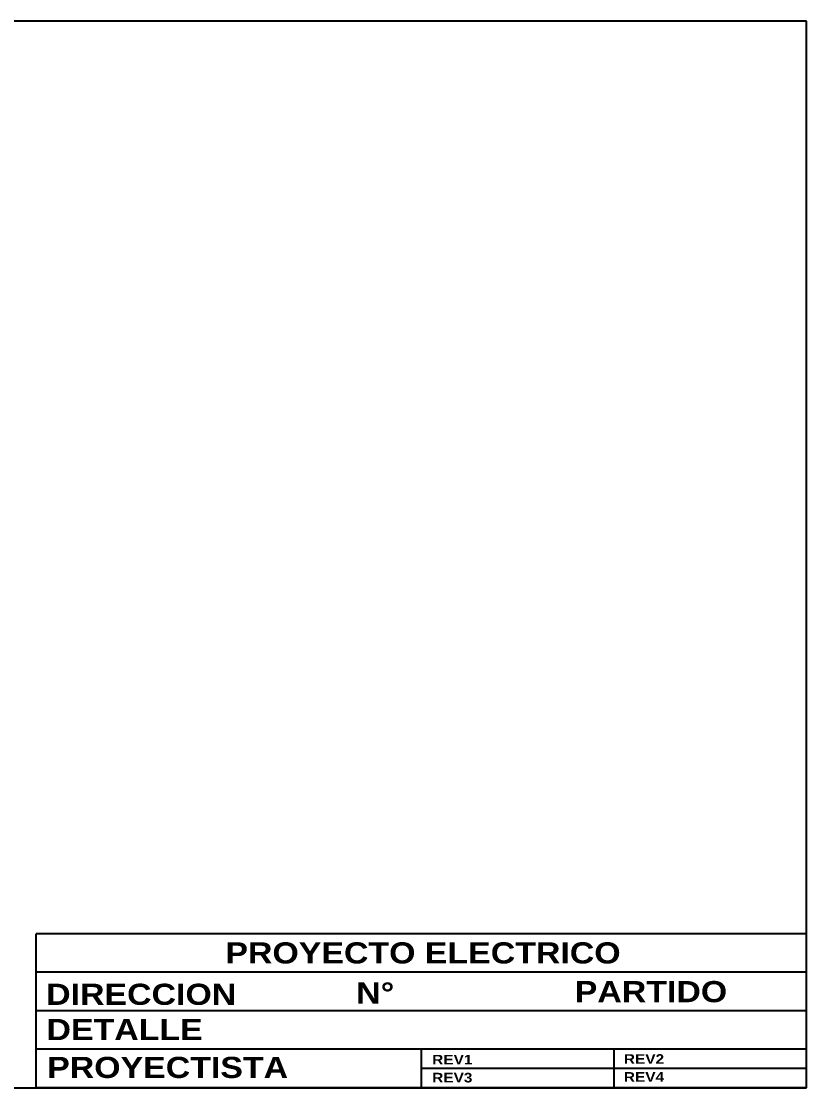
# Model space of a CAD drawing. Header units: millimetres. Extents: x 25 to 410, y 10 to 287.
# Drawn here: x 206.2 to 410, y 10 to 287 of the extents above; entities that cross this region are included whole.
import ezdxf

# ---------------------------------------------------------------- set-up
doc = ezdxf.new("R2010")
doc.units = ezdxf.units.MM
doc.header["$LTSCALE"] = 0.05
doc.styles.get("Standard").update_dxf_attribs({"font": 'arial.ttf'})

msp = doc.modelspace()

# ---------------------------------------------------------------- linework, layer by layer
at = {"color": 1}
for p, q in [((410, 287), (25, 287)), ((410, 10), (410, 287)), ((25, 10), (410, 10))]:
    msp.add_line(p, q, dxfattribs=at)
for p, q in [((210, 10), (210, 50)), ((410, 50), (210, 50)), ((410, 40), (210, 40)), ((410, 30), (210, 30)), ((410, 20), (210, 20)), ((310, 10), (310, 20)), ((360, 10), (360, 20)), ((410, 15), (310, 15)), ((410, 10), (210, 10)), ((410, 10), (360, 10))]:
    msp.add_line(p, q)

# ---------------------------------------------------------------- texts
at = {"insert": (259.11, 47.76), "char_height": 5.5, "attachment_point": 1}
msp.add_mtext('{\\fArial Black|b1|i0|c0|p34;PROYECTO ELECTRICO}', dxfattribs=at)
at = {"attachment_point": 1}
for s, width, heights, insert, char_height in [('{\\fArial Black|b1|i0|c0|p34;DIRECCION}', 60, [0], (212.59, 37.01), 5.5), ('{\\fArial Black|b1|i0|c0|p34;N°}', 5.1877, [5.51], (293.08, 37.35), 5.5), ('{\\fArial Black|b1|i0|c0|p34;PARTIDO}', 2.4209, [0], (349.8, 37.7), 5.5), ('{\\fArial Black|b1|i0|c0|p34;DETALLE}', 3.2855, [0], (212.68, 27.85), 5.5), ('{\\fArial Black|b1|i0|c0|p34;PROYECTISTA}', 1.9021, [0], (212.85, 18.01), 5.5), ('{\\fArial Black|b1|i0|c0|p34;REV1}', 0.3458, [0], (312.8, 18.53), 2.5), ('{\\fArial Black|b1|i0|c0|p34;REV2}', 0.3458, [0], (362.56, 18.7), 2.5), ('{\\fArial Black|b1|i0|c0|p34;REV3}', 2.5, [0], (312.8, 13.86), 2.5), ('{\\fArial Black|b1|i0|c0|p34;REV4}', 2.5, [0], (362.56, 14.04), 2.5)]:
    msp.add_mtext_dynamic_manual_height_columns(s, width=width, gutter_width=50, heights=heights, dxfattribs=dict(at, insert=insert, char_height=char_height))

doc.saveas('drawing.dxf')
